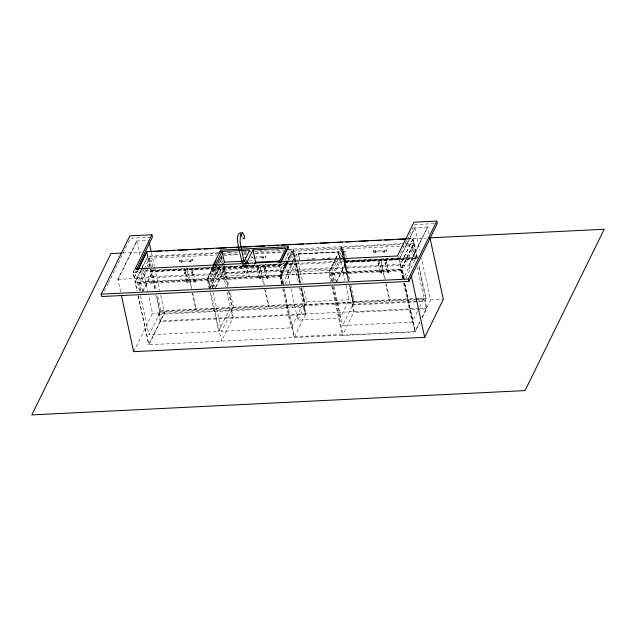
<?xml version="1.0" encoding="UTF-8"?>
<svg xmlns="http://www.w3.org/2000/svg" width="636" height="636" viewBox="0 0 636 636"><rect width="100%" height="100%" fill="white"/><g stroke="black" fill="none" stroke-linecap="round" stroke-linejoin="round"><path stroke-width="0.48" stroke-dasharray="3.18 2.39" d="M184.249 270.403L185.609 270.093L188.216 282.058L187.612 282.527L186.857 282.368L184.249 270.403L185.609 270.093M186.857 282.368L188.216 282.058M191.333 270.181L192.692 269.879L195.308 281.843L194.696 282.305L193.94 282.145L191.333 270.181L192.692 269.879M193.94 282.145L195.308 281.843M256.872 266.826L258.232 266.516L260.847 278.481L260.235 278.942L259.48 278.791L256.872 266.826L258.232 266.516M259.48 278.791L260.847 278.481M263.956 266.603L265.323 266.301L267.931 278.266L267.319 278.727L266.564 278.568L263.956 266.603L265.323 266.301M266.564 278.568L267.931 278.266M377.824 261.189L379.143 260.808L381.759 272.772L381.147 273.242L380.392 273.083L377.784 261.118L379.143 260.808M380.392 273.083L381.759 272.772M384.867 260.895L386.235 260.593L388.842 272.558L388.238 273.019L387.475 272.86L384.867 260.895L386.235 260.593M387.475 272.86L388.842 272.558M244.494 264.735L242.992 264.807L243.469 265.705L243.85 264.894L246.108 264.783C245.941 266.54 242.411 267.207 241.775 265.8C242.674 263.63 246.927 266.484 245.25 264.695M245.234 264.648L245.719 265.57L246.1 264.783M248.358 264.671L247.976 265.458L243.334 265.633M184.313 272.804C184.289 274.609 186.658 272.47 185.481 271.667C183.717 271.834 184.822 272.582 185.275 273.337M184.766 271.795L185.012 272.462L185.728 272.327M186.094 280.969C186.07 282.774 188.439 280.635 187.262 279.832C185.497 280.007 186.602 280.754 187.056 281.502M186.547 279.967L186.793 280.627L187.509 280.5M191.396 272.582C191.372 274.386 193.742 272.248 192.565 271.445C190.808 271.62 191.913 272.367 192.366 273.114M191.849 271.58L192.096 272.24L192.811 272.113M193.177 280.754C193.153 282.559 195.522 280.42 194.346 279.617C192.589 279.784 193.694 280.532 194.147 281.287M193.63 279.745L193.877 280.412L194.592 280.277M256.936 269.219C256.912 271.031 259.281 268.885 258.105 268.09C256.348 268.257 257.453 269.004 257.906 269.751M257.389 268.217L257.636 268.885L258.351 268.75M258.717 277.391C258.693 279.196 261.062 277.058 259.885 276.255C258.129 276.421 259.234 277.169 259.687 277.924M259.17 276.382L259.416 277.05L260.132 276.922M264.02 269.004C263.996 270.809 266.365 268.67 265.196 267.867C263.431 268.042 264.536 268.782 264.989 269.537M264.473 268.002L264.719 268.662L265.435 268.535M265.8 277.169C265.776 278.973 268.146 276.835 266.977 276.032C265.212 276.207 266.317 276.954 266.77 277.701M266.253 276.167L266.5 276.827L267.223 276.7M377.848 263.519C377.824 265.323 380.193 263.185 379.024 262.382C377.259 262.549 378.364 263.296 378.817 264.051M378.301 262.509L378.547 263.177L379.263 263.042M379.628 271.683C379.605 273.488 381.974 271.349 380.805 270.546C379.04 270.721 380.145 271.461 380.598 272.216M380.082 270.682L380.328 271.341L381.044 271.214M384.931 263.296C384.907 265.101 387.276 262.962 386.108 262.159C384.343 262.334 385.448 263.081 385.901 263.829M385.384 262.294L385.631 262.954L386.354 262.827M386.712 271.469C386.688 273.273 389.057 271.135 387.888 270.332C386.124 270.499 387.229 271.246 387.682 272.001M387.165 270.459L387.411 271.127L388.135 270.992M180.735 261.642C180.672 263.447 183.096 261.372 181.936 260.553C180.171 260.72 181.252 261.412 181.697 262.191M181.212 260.68L181.451 261.356L182.174 261.229M189.687 261.205C189.623 263.002 192.048 260.927 190.887 260.108C189.123 260.283 190.204 260.967 190.649 261.746M190.164 260.243L190.403 260.911L191.126 260.784M262.31 257.62C262.247 259.424 264.679 257.349 263.511 256.531C261.746 256.698 262.827 257.389 263.272 258.168M262.787 256.658L263.034 257.334L263.749 257.206M374.397 252.095C374.334 253.899 376.766 251.824 375.598 251.005C373.833 251.172 374.922 251.856 375.359 252.643M374.874 251.133L375.121 251.808L375.836 251.681M383.349 251.657C383.285 253.454 385.718 251.379 384.549 250.56C382.785 250.735 383.874 251.419 384.311 252.198M383.826 250.695L384.072 251.363L384.788 251.236M104.352 291.232L107.818 284.165M108.247 283.282L127.749 243.54M128.186 242.65L130.348 238.238L151.455 237.196M120.649 291.908L117.914 279.379L136.756 240.988L148.856 240.392M118.042 279.379L136.875 240.98M408.304 238.739L413.249 238.492L400.537 264.409L134.117 277.542L133.011 272.439L134.315 269.775M134.442 269.767L133.131 272.439L137.138 290.803M135.15 272.335L135.667 271.286L399.941 258.256M134.117 277.542L137.511 270.634M134.244 277.542L137.638 270.626M139.451 290.986L137.575 282.4L143.704 269.91M144.141 269.02L149.396 258.311L217.035 254.98M140.349 290.867L138.799 283.736L146.519 267.995M146.948 267.12L149.969 260.959L151.487 260.887L153.514 270.205L143.156 291.312M148.029 267.923L140.699 282.877L142.726 292.194M148.466 267.041L151.487 260.887M142.806 291.01L152.306 271.659M133.679 351.668L152.513 313.278L148.729 295.931M301.679 287.893L305.256 304.278L303.841 307.164L305.447 314.526L160.2 321.689L158.595 314.319L160.01 311.441L156.432 295.048M227.108 292.083L230.431 307.339L218.617 331.428L149.015 334.862L160.836 310.773L157.299 294.555M404.687 283.457L415.181 331.595L148.896 344.728L164.621 312.681L152.513 313.278M280.42 263.455L278.751 266.866L211.295 270.189L212.869 265.975M211.295 270.189L213.402 265.896M209.3 288.911L207.177 278.966L213.306 266.476M207.264 279.594L213.744 266.397M213.831 266.428L207.877 278.56L209.975 288.188M209.952 287.44L208.393 280.309L215.254 266.325M212.074 287.4L210.206 278.822L216.327 266.333M216.765 265.435L221.582 255.624M284.904 260.959L280.555 269.831L213.1 273.154L217.456 264.282M217.886 263.399L221.805 255.418M213.171 288.18L211.422 280.158L219.142 264.417M219.579 263.535L222.6 257.381M220.66 264.345L213.322 279.299L215.35 288.617M221.09 263.463L223.681 258.184M209.729 288.036L220.088 266.921L218.259 258.534M250.035 265.013L245.051 275.181L217.313 276.549L222.719 265.538M212.408 287.583L221.9 268.225M223.419 268.154L223.8 267.366M215.437 287.432L224.929 268.074M216.216 286.852L226.138 266.619L292.711 263.344L292.107 260.545M299.524 287.544L303.054 303.762L291.24 327.85L221.638 331.276L233.46 307.196L230.129 291.932M254.408 264.759L248.589 276.62L245.909 264.314M278.751 266.866L279.896 263.535M285.341 260.076L289.261 252.095L288.259 247.491M281.669 283.974L279.8 275.388L291.622 251.3L287.695 251.498M289.173 260.108L292.194 253.947L290.684 254.026L279.896 276.016L281.923 285.333M300.033 282.893L292.83 249.845L293.212 249.058L300.629 283.068M282.972 283.783L281.088 275.118L293.299 250.218L341.715 247.833L343.83 257.532M287.734 262.294L281.502 274.998L278.814 262.692M282.575 283.855L281.017 276.724L288.744 260.983M289.929 283.799L287.432 272.335L292.139 262.732M292.568 261.857L296.424 254.003L338.702 251.92L344.95 280.595M282.789 283.577L292.711 263.344M298.34 253.844L299.628 259.75L298.34 253.844L338.352 251.872L339.632 257.755L338.352 251.872M285.031 283.998L294.532 264.648M418.893 308.42L305.701 314.001L303.905 305.733L304.382 304.755L352.797 302.37L352.32 303.348L354.125 311.616L342.43 335.434L415.054 331.857L419.84 322.11M345.992 285.381L349.124 299.715L340.125 318.04L297.855 320.131L306.846 301.798L303.714 287.464M305.837 313.739L160.582 320.902L158.976 313.54L304.231 306.377L305.837 313.739L294.142 337.565L283.441 288.458M332.207 281.716L329.71 270.244L334.846 259.774M335.275 258.9L338.702 251.92M335.164 259.854L328.788 272.852L330.672 281.517M335.593 258.987L341.119 247.722L343.233 257.405M343.456 257.58L341.246 247.46L341.635 246.673L344.839 261.396L344.33 262.445L416.954 258.868M331.388 281.398L329.504 272.725L341.715 247.833M332.986 281.7L331.118 273.114L342.931 249.026L400.767 246.172M334.019 281.319L332.461 274.188L340.188 258.447M340.618 257.572L343.639 251.411L345.149 251.339L347.184 260.657L336.826 281.764M341.699 258.375L334.361 273.329L336.388 282.646M342.128 257.493L345.149 251.339M336.476 281.462L345.968 262.111L345.189 258.542M419.021 265.792L426.168 298.578L424.753 301.456L426.358 308.818L353.735 312.395L352.129 305.034L353.56 302.148L349.967 285.659M417.407 311.433L412.152 322.142L342.55 325.576L354.371 301.488L350.834 285.27M397.921 258.359L406.643 240.583M407.08 239.693L414.489 224.588L434.332 223.61M117.914 279.379L409.043 265.029L427.702 226.996L414.839 227.632L399.297 259.313L400.41 264.417L413.13 238.5L414.131 243.095L401.411 269.02L403.51 278.648M403.637 278.64L399.424 259.305L414.966 227.624M402.588 278.266L400.712 269.68L412.533 245.591L401.745 246.124M403.614 277.892L402.063 270.761L413.233 247.976L411.723 248.056L413.758 257.373L403.399 278.481M406.07 278.027L415.57 258.677L413.233 247.976M413.249 238.492L417.47 257.819L417.081 258.606L413.869 243.874L405.037 244.311M419.593 306.973L423.966 298.053L417.311 267.533M419.808 321.919L415.062 331.602L404.56 283.457M421.97 317.523L430.604 299.922L421.565 258.478M422.01 317.682L426.748 308.031L425.142 300.669L418.273 301.011M179.813 261.658L179.742 260.275L179.757 261.666L192.923 261.014L192.795 259.631L192.867 261.014M265.474 256.046L265.498 257.437L265.474 256.046L256.109 256.507M373.475 252.11L373.348 250.727L373.419 252.118L386.593 251.466L386.744 250.846L386.521 250.075L373.459 250.767M386.521 250.075L386.537 251.466M253.541 257.898L253.597 258.741M122.867 252.985L141.725 252.055M407.7 238.945L426.557 238.015M219.611 252.691L147.965 256.221L135.253 282.138L401.539 269.012M227.163 252.317L233.348 252.015M243 251.538L247.086 251.331M248.072 251.284L251.013 251.141M258.836 250.759L265.769 250.417M275.547 249.932L281.605 249.63M288.307 249.304L414.259 243.095L400.934 270.046L402.962 279.363M218.243 253.525L147.584 257.008L154.786 290.056M223.149 253.279L238.85 252.508M243.763 252.269L247.682 252.071M254.559 251.737L283.998 250.282M288.903 250.043L292.83 249.845M341.246 247.46L401.109 244.51M222.02 254.734L238.683 253.915M243.588 253.669L246.53 253.525M255.346 253.088L282.797 251.737M223.785 255.322L238.667 254.583M243.628 254.344L246.601 254.193M255.529 253.756L282.312 252.436M298.236 254.066L338.241 252.095M179.742 260.275L192.907 259.671M254.257 257.993L265.498 257.437M249.145 260.927L252.118 260.784L251.148 256.324M306.568 259.162L315.353 258.725M322.182 258.391L331.944 257.906M311.338 259.154L315.241 258.979M326.944 258.383L331.833 258.16M243.087 265.172L245.345 265.061M243.795 265.244L246.053 265.132M243.206 265.45L245.464 265.339M243.707 265.498L245.965 265.387M153.514 270.205L220.088 266.921M347.184 260.657L413.758 257.373M344.839 261.396L417.47 257.819M417.335 258.081L344.712 261.658L348.918 280.945M133.011 272.439L399.424 259.305M415.57 258.677L344.458 262.183L343.655 258.502M211.144 269.497L278.6 266.174M287.432 272.335L329.71 270.244M281.088 275.118L329.504 272.725M137.575 282.4L207.177 278.966M210.206 278.822L279.8 275.388M331.118 273.114L400.712 269.68M138.799 283.736L208.393 280.309M211.422 280.158L281.017 276.724M332.461 274.188L402.063 270.761M306.846 301.798L349.124 299.715M160.836 310.773L230.431 307.339M233.46 307.196L303.054 303.762M354.371 301.488L423.966 298.053M160.01 311.441L305.256 304.278M417.335 299.007L305.145 304.533L301.551 288.044M418.313 298.96L426.168 298.578M414.99 299.89L353.155 302.943L349.355 285.5M415.968 299.842L425.786 299.357L418.393 265.45M303.905 305.733L353.004 303.285L349.196 285.826M430.604 299.922L443.34 299.294M352.519 304.254L417.288 301.059M158.595 314.319L303.841 307.164M352.129 305.034L424.753 301.456M419.879 308.373L426.748 308.031M247.976 265.458L247.595 264.902M429.046 233.754L427.575 227.004L408.916 265.037L410.18 270.817M414.839 227.632L419.887 250.767M413.742 244.137L416.914 258.669M412.533 245.591L415.857 260.855M404.583 279.776L402.445 269.974L332.851 273.401L334.989 283.211M400.41 264.671L403.335 278.107M404.353 282.75L415.054 331.857M403.622 283.036L412.152 322.142M385.233 279.156L381.028 259.87L380.638 260.657L384.637 278.973M386.283 283.974L389.852 300.367L389.471 301.154L385.686 283.799M343.639 251.411L344.998 257.652M342.931 249.026L349.792 280.5M344.044 258.502L348.91 280.81M349.967 285.763L353.544 302.156M343.44 258.375L348.321 280.762M348.146 281.009L341.158 248.97L292.743 251.355L299.731 283.394M334.027 286.462L342.55 325.576M333.248 286.494L340.125 318.04M332.445 286.216L342.947 334.393L294.532 336.778L284.022 288.601M331.722 286.335L342.43 335.434M296.424 254.003L297.672 259.742M297.879 260.696L302.672 282.686M293.299 250.218L295.414 259.917M295.629 260.887L300.494 283.195M301.067 287.631L304.867 305.065L159.62 312.228L155.82 294.794M300.78 288.211L304.588 305.678M291.622 251.3L298.483 282.774M290.684 254.026L291.9 259.615M286.916 253.025L288.354 259.655M290.97 288.585L297.855 320.131M279.554 265.228L280.555 269.831M283.545 285.747L281.406 275.937L211.804 279.371L213.942 289.181M280.5 274.983L282.384 283.648M282.71 288.744L291.24 327.85M264.322 284.856L260.116 265.578L259.726 266.365L263.725 284.682M265.371 289.682L268.941 306.075L268.559 306.854L264.775 289.499M242.721 264.481L245.051 275.181M224.309 265.228L228.88 286.208M221.392 256.324L222.6 261.841M223.403 265.53L228.006 286.653M229.055 291.471L232.633 307.864L231.218 310.742L232.824 318.103M221.01 257.111L227.624 287.432M228.459 291.296L232.243 308.651M231.607 309.955L233.205 317.316L221.519 341.142L211.025 293.005M219.825 258.701L226.066 287.313M215.175 266.738L217.313 276.549M212.098 268.551L213.1 273.154M213.116 292.17L221.638 331.276M210.921 289.324L208.783 279.522L139.181 282.948L141.319 292.759M210.087 292.322L218.617 331.428M191.69 288.442L187.493 269.155L187.103 269.942L191.102 288.259M192.748 293.26L196.317 309.653L195.936 310.44L192.151 293.085M151.463 252.929L154.405 266.42M154.612 267.382L159.66 290.517M160.709 295.335L164.493 312.689L148.768 344.728L138.06 295.629M149.396 258.311L156.257 289.793M147.162 252.54L155.383 290.231M147.441 254.384L147.838 256.228L135.126 282.145L137.01 290.811M136.756 240.988L139.904 255.449M142.003 265.085L142.424 267.009M142.639 267.979L147.679 291.105M140.492 295.756L149.015 334.862M138.187 295.621L148.896 344.728M252.166 257.135C252.357 259.663 252.858 255.759 252.166 257.135M151.177 270.944L150.796 271.731L296.042 264.568L296.424 263.789L151.177 270.944"/><path stroke-width="0.95" d="M245.13 263.837L245.528 262.159L245.122 263.789M242.34 232.863C244.924 234.143 245.329 241.306 242.706 237.928M241.934 236.449L240.766 234.223L241.434 233.929L240.432 235.964L240.074 241.863L243.914 261.237C243.771 262.04 241.036 262.143 241.903 261.229M242.57 233.007C231.178 230.017 242.865 260.712 241.624 261.579M151.901 234.771L135.15 268.917L397.405 255.982L413.972 222.21L436.797 221.09L437.314 223.459L408.892 281.382L101.752 296.527L101.235 294.158L129.831 235.861L151.901 234.771L152.417 237.149L136.525 269.537M137.933 269.767L146.837 251.625M138.06 269.767L146.964 251.618L406.325 238.834M213.306 265.093L220.652 250.123L288.108 246.8L288.259 247.491L280.858 262.565M213.402 265.896L216.017 260.569M219.5 253.478L220.366 251.705M214.984 265.848L222.044 251.451L249.781 250.083L244.383 261.094M223.133 264.687L224.381 262.151L222.044 251.451M246.736 262.62L252.969 249.908L285.882 248.286L278.814 262.692M254.821 263.916L255.656 262.223L252.969 249.908M280.325 262.652L288.108 246.8M408.892 281.382L408.376 279.013L436.797 221.09M121.484 295.764L133.679 351.668L424.681 337.319L443.34 299.294L429.888 237.61M242.173 260.752C237.435 263.137 248.445 261.571 243.214 260.601M121.874 253.041L110.958 253.573L31.8 414.911L525.042 390.591L604.2 229.254L429.531 237.864M152.64 251.522L161.576 251.077M165.543 250.886L174.479 250.441M178.446 250.25L188.367 249.757M191.349 249.614L200.276 249.169M204.251 248.978L213.179 248.533M217.146 248.342L226.082 247.897M230.049 247.706L238.985 247.261M242.952 247.07L251.888 246.625M255.855 246.434L264.791 245.989M268.758 245.798L278.679 245.305M281.661 245.162L290.588 244.717M294.563 244.526L303.491 244.081M307.458 243.89L316.394 243.445M320.361 243.254L329.297 242.809M333.264 242.618L342.2 242.173M346.167 241.982L355.095 241.537M359.07 241.338L367.998 240.901M371.973 240.702L380.9 240.265M384.875 240.066L393.803 239.629M397.77 239.43L405.712 239.041M224.381 262.151L241.219 261.317M255.656 262.223L279.856 261.03M243.612 263.471L245.122 263.399M101.235 294.158L408.376 279.013M243.278 260.959L243.914 261.237M411.23 275.634L424.681 337.319M245.997 260.347L246.561 262.938M220.652 250.123L220.803 250.815M149.15 242.324L151.249 251.959M248.382 263.829L247.786 262.048L247.38 263.678M245.146 257.755L245.719 257.707L245.146 257.755"/></g></svg>
